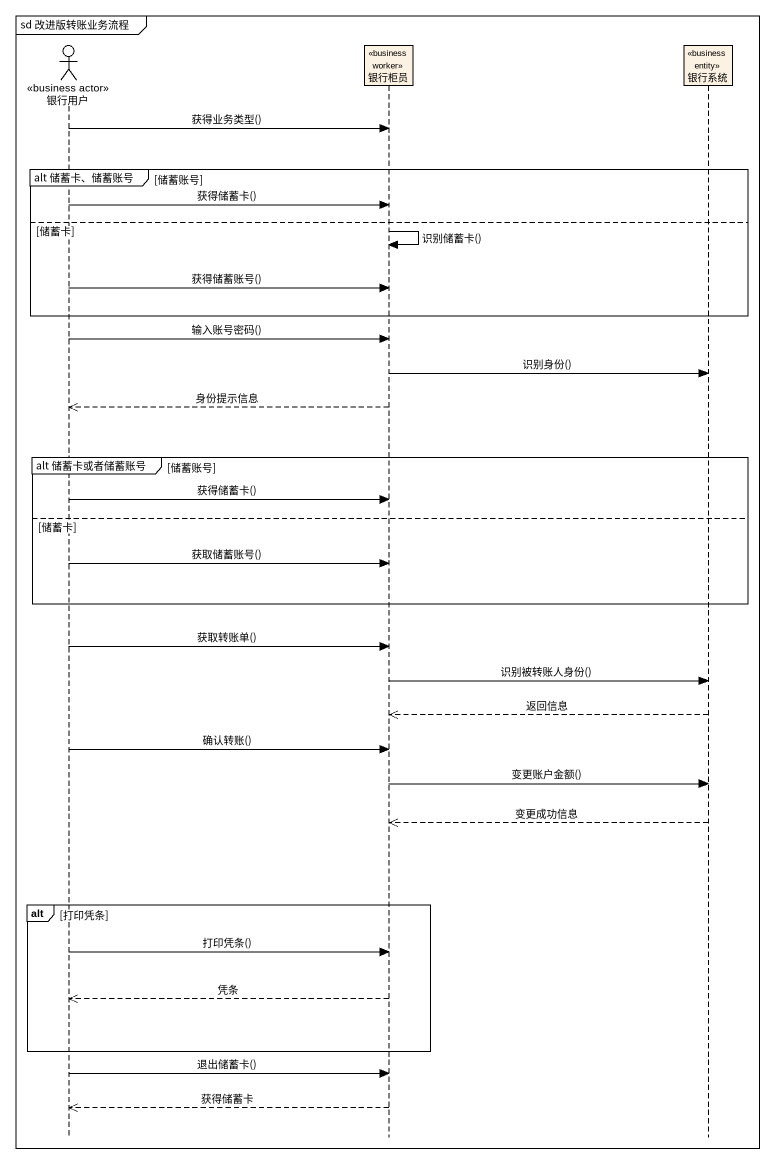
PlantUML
@startuml
mainframe sd 改进版转账业务流程
hide footbox
actor 银行用户 <<business actor>>
participant 银行柜员 <<business worker>>
participant 银行系统 <<business entity>>

银行用户 -> 银行柜员 : 获得业务类型()
group alt 储蓄卡、储蓄账号 [储蓄账号]
  银行用户 -> 银行柜员 : 获得储蓄卡()
else 储蓄卡
  银行柜员 -> 银行柜员 : 识别储蓄卡()
  银行用户 -> 银行柜员 : 获得储蓄账号()
end
银行用户 -> 银行柜员 : 输入账号密码()
银行柜员 -> 银行系统 : 识别身份()
银行柜员 -->> 银行用户 : 身份提示信息
group alt 储蓄卡或者储蓄账号 [储蓄账号]
  银行用户 -> 银行柜员 : 获得储蓄卡()
else 储蓄卡
  银行用户 -> 银行柜员 : 获取储蓄账号()
end
银行用户 -> 银行柜员 : 获取转账单()
银行柜员 -> 银行系统 : 识别被转账人身份()
银行系统 -->> 银行柜员 : 返回信息
银行用户 -> 银行柜员 : 确认转账()
银行柜员 -> 银行系统 : 变更账户金额()
银行系统 -->> 银行柜员 : 变更成功信息
alt 打印凭条
  银行用户 -> 银行柜员 : 打印凭条()
  银行柜员 -->> 银行用户 : 凭条
end
银行用户 -> 银行柜员 : 退出储蓄卡()
银行柜员 -->> 银行用户 : 获得储蓄卡
@enduml
